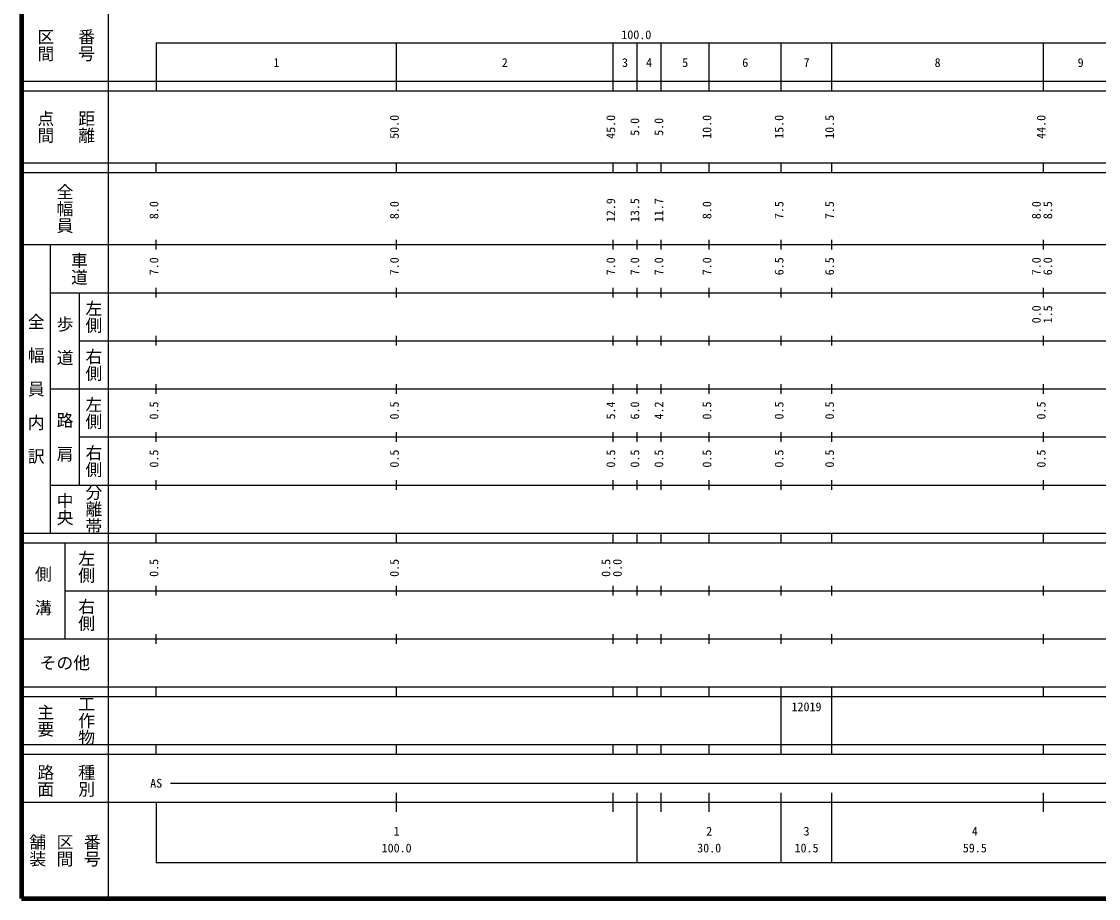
# Model space of a CAD drawing. Units: millimetres, scale not verified. Extents: x 40000 to 680000, y 20000 to 380000.
# Drawn here: x 40000 to 263956, y 20000 to 202409 of the extents above; entities that cross this region are included whole.
import ezdxf
from ezdxf.enums import TextEntityAlignment as Align

# ---------------------------------------------------------------- set-up
doc = ezdxf.new("R2010")
doc.units = ezdxf.units.MM
doc.header["$LTSCALE"] = 1000
doc.layers.add('M-TTL', color=2, linetype='Continuous', lineweight=13)
doc.layers.add('M-TTL-BAND', color=7, linetype='Continuous', lineweight=25)
doc.styles.add('@ＭＳ ゴシック', font='')
doc.styles.add('ＭＳ ゴシック', font='')
doc.styles.get('@ＭＳ ゴシック').set_extended_font_data('@MS Gothic')
doc.styles.get('ＭＳ ゴシック').set_extended_font_data('MS Gothic')

msp = doc.modelspace()

# ---------------------------------------------------------------- linework, layer by layer
at = {"layer": 'M-TTL', "lineweight": 140}
for p, q in [((40000, 380000), (40000, 20000)), ((40000, 20000), (680000, 20000))]:
    msp.add_line(p, q, dxfattribs=at)
at = {"layer": 'M-TTL-BAND'}
for p, q in [((58000, 370000), (58000, 20000)), ((68000, 198000), (68000, 188000)), ((68000, 198000), (579000, 198000)), ((118000, 188000), (118000, 198000)), ((163000, 188000), (163000, 198000)), ((168000, 188000), (168000, 198000)), ((173000, 188000), (173000, 198000)), ((183000, 188000), (183000, 198000)), ((198000, 188000), (198000, 198000)), ((208500, 188000), (208500, 198000)), ((252500, 188000), (252500, 198000)), ((40000, 190000), (579000, 190000)), ((40000, 188000), (579000, 188000)), ((40000, 173000), (579000, 173000)), ((68000, 171000), (68000, 173000)), ((118000, 171000), (118000, 173000)), ((163000, 171000), (163000, 173000)), ((168000, 171000), (168000, 173000)), ((173000, 171000), (173000, 173000)), ((183000, 171000), (183000, 173000)), ((198000, 171000), (198000, 173000)), ((208500, 171000), (208500, 173000)), ((252500, 171000), (252500, 173000)), ((40000, 171000), (579000, 171000)), ((68000, 155000), (68000, 157000)), ((118000, 155000), (118000, 157000)), ((163000, 155000), (163000, 157000)), ((168000, 155000), (168000, 157000)), ((173000, 155000), (173000, 157000)), ((183000, 155000), (183000, 157000)), ((198000, 155000), (198000, 157000)), ((208500, 155000), (208500, 157000)), ((252500, 155000), (252500, 157000)), ((40000, 156000), (579000, 156000)), ((46000, 96000), (46000, 156000)), ((46000, 146000), (579000, 146000)), ((52000, 146000), (52000, 106000)), ((68000, 145000), (68000, 147000)), ((118000, 145000), (118000, 147000)), ((163000, 145000), (163000, 147000)), ((168000, 145000), (168000, 147000)), ((173000, 145000), (173000, 147000)), ((183000, 145000), (183000, 147000)), ((198000, 145000), (198000, 147000)), ((208500, 145000), (208500, 147000)), ((252500, 145000), (252500, 147000)), ((68000, 135000), (68000, 137000)), ((118000, 135000), (118000, 137000)), ((163000, 135000), (163000, 137000)), ((168000, 135000), (168000, 137000)), ((173000, 135000), (173000, 137000)), ((183000, 135000), (183000, 137000)), ((198000, 135000), (198000, 137000)), ((208500, 135000), (208500, 137000)), ((252500, 135000), (252500, 137000)), ((52000, 136000), (579000, 136000)), ((46000, 126000), (579000, 126000)), ((68000, 125000), (68000, 127000)), ((118000, 125000), (118000, 127000)), ((163000, 125000), (163000, 127000)), ((168000, 125000), (168000, 127000)), ((173000, 125000), (173000, 127000)), ((183000, 125000), (183000, 127000)), ((198000, 125000), (198000, 127000)), ((208500, 125000), (208500, 127000)), ((252500, 125000), (252500, 127000)), ((68000, 115000), (68000, 117000)), ((118000, 115000), (118000, 117000)), ((163000, 115000), (163000, 117000)), ((168000, 115000), (168000, 117000)), ((173000, 115000), (173000, 117000)), ((183000, 115000), (183000, 117000)), ((198000, 115000), (198000, 117000)), ((208500, 115000), (208500, 117000)), ((252500, 115000), (252500, 117000)), ((52000, 116000), (579000, 116000)), ((46000, 106000), (579000, 106000)), ((68000, 105000), (68000, 107000)), ((118000, 105000), (118000, 107000)), ((163000, 105000), (163000, 107000)), ((168000, 105000), (168000, 107000)), ((173000, 105000), (173000, 107000)), ((183000, 105000), (183000, 107000)), ((198000, 105000), (198000, 107000)), ((208500, 105000), (208500, 107000)), ((252500, 105000), (252500, 107000)), ((40000, 96000), (579000, 96000)), ((68000, 94000), (68000, 96000)), ((118000, 94000), (118000, 96000)), ((163000, 94000), (163000, 96000)), ((168000, 94000), (168000, 96000)), ((173000, 94000), (173000, 96000)), ((183000, 94000), (183000, 96000)), ((198000, 94000), (198000, 96000)), ((208500, 94000), (208500, 96000)), ((252500, 94000), (252500, 96000)), ((40000, 94000), (579000, 94000)), ((49000, 94000), (49000, 74000)), ((49000, 84000), (579000, 84000)), ((68000, 83000), (68000, 85000)), ((118000, 83000), (118000, 85000)), ((163000, 83000), (163000, 85000)), ((168000, 83000), (168000, 85000)), ((173000, 83000), (173000, 85000)), ((183000, 83000), (183000, 85000)), ((198000, 83000), (198000, 85000)), ((208500, 83000), (208500, 85000)), ((252500, 83000), (252500, 85000)), ((40000, 74000), (579000, 74000)), ((68000, 73000), (68000, 75000)), ((118000, 73000), (118000, 75000)), ((163000, 73000), (163000, 75000)), ((168000, 73000), (168000, 75000)), ((173000, 73000), (173000, 75000)), ((183000, 73000), (183000, 75000)), ((198000, 73000), (198000, 75000)), ((208500, 73000), (208500, 75000)), ((252500, 73000), (252500, 75000)), ((40000, 64000), (579000, 64000)), ((68000, 62000), (68000, 64000)), ((118000, 62000), (118000, 64000)), ((163000, 62000), (163000, 64000)), ((168000, 62000), (168000, 64000)), ((173000, 62000), (173000, 64000)), ((183000, 62000), (183000, 64000)), ((198000, 62000), (198000, 64000)), ((208500, 62000), (208500, 64000)), ((252500, 62000), (252500, 64000)), ((40000, 62000), (579000, 62000)), ((198000, 52000), (198000, 62000)), ((208500, 52000), (208500, 62000)), ((40000, 52000), (579000, 52000)), ((68000, 50000), (68000, 52000)), ((118000, 50000), (118000, 52000)), ((163000, 50000), (163000, 52000)), ((168000, 50000), (168000, 52000)), ((173000, 50000), (173000, 52000)), ((183000, 50000), (183000, 52000)), ((198000, 50000), (198000, 52000)), ((208500, 50000), (208500, 52000)), ((252500, 50000), (252500, 52000)), ((40000, 50000), (579000, 50000)), ((71000, 44000), (565000, 44000)), ((118000, 38000), (118000, 42000)), ((163000, 38000), (163000, 42000)), ((168000, 27500), (168000, 42000)), ((173000, 38000), (173000, 42000)), ((183000, 38000), (183000, 42000)), ((198000, 27500), (198000, 42000)), ((208500, 27500), (208500, 42000)), ((252500, 38000), (252500, 42000)), ((40000, 40000), (579000, 40000)), ((68000, 40000), (68000, 27500)), ((68000, 27500), (579000, 27500))]:
    msp.add_line(p, q, dxfattribs=at)

# ---------------------------------------------------------------- texts
at = {"layer": 'M-TTL-BAND', "style": '@ＭＳ ゴシック'}
for s, p in [('区間', (45000, 197500)), ('番号', (53500, 197500)), ('点間', (45000, 180500)), ('距離', (53500, 180500)), ('全幅員', (49000, 163500)), ('車道', (52000, 151000)), ('左側', (55000, 141000)), ('全\u3000幅\u3000員\u3000内\u3000訳', (43000, 126000)), ('歩\u3000道', (49000, 136000)), ('右側', (55000, 131000)), ('左側', (55000, 121000)), ('路\u3000肩', (49000, 116000)), ('右側', (55000, 111000)), ('分離帯', (55000, 101000)), ('中央', (49000, 101000)), ('左側', (53500, 89000)), ('側\u3000溝', (44500, 84000)), ('右側', (53500, 79000)), ('工作物', (53500, 57000)), ('主要', (45000, 57000)), ('路面', (45000, 44500)), ('種別', (53500, 44500)), ('舗装', (43333, 30000)), ('区間', (49000, 30000)), ('番号', (54667, 30000))]:
    msp.add_text(s, height=2566, rotation=270, dxfattribs=at).set_placement(p, align=Align.MIDDLE_CENTER)
at = {"layer": 'M-TTL-BAND', "style": 'ＭＳ ゴシック'}
for s, p in [('100.0', (167844, 198195)), ('1', (93000, 192405)), ('2', (140500, 192405)), ('3', (165500, 192405)), ('4', (170500, 192405)), ('5', (178000, 192405)), ('6', (190500, 192405)), ('7', (203250, 192405)), ('8', (230500, 192405)), ('9', (260250, 192405)), ('AS', (68000, 42500)), ('1', (118000, 32523)), ('2', (183000, 32523)), ('3', (203250, 32523)), ('4', (238250, 32523)), ('100.0', (118000, 29033)), ('30.0', (183000, 29033)), ('10.5', (203250, 29033)), ('59.5', (238250, 29033))]:
    msp.add_text(s, height=1833, dxfattribs=at).set_placement(p, align=Align.BOTTOM_CENTER)
for s, p in [('50.0', (119000, 180500)), ('45.0', (164000, 180500)), ('5.0', (169000, 180500)), ('5.0', (174000, 180500)), ('10.0', (184000, 180500)), ('15.0', (199000, 180500)), ('10.5', (209500, 180500)), ('44.0', (253500, 180500)), ('8.0', (69000, 163174)), ('8.0', (119000, 163174)), ('12.9', (164000, 163174)), ('13.5', (169000, 163174)), ('11.7', (174000, 163174)), ('8.0', (184000, 163174)), ('7.5', (199000, 163174)), ('7.5', (209500, 163174)), ('8.0', (252500, 163174)), ('8.5', (254870, 163174)), ('7.0', (69000, 151500)), ('7.0', (119000, 151500)), ('7.0', (164000, 151500)), ('7.0', (169000, 151500)), ('7.0', (174000, 151500)), ('7.0', (184000, 151500)), ('6.5', (199000, 151500)), ('6.5', (209500, 151500)), ('7.0', (252500, 151500)), ('6.0', (254870, 151500)), ('0.0', (252500, 141500)), ('1.5', (254870, 141500)), ('0.5', (69000, 121500)), ('0.5', (119000, 121500)), ('5.4', (164000, 121500)), ('6.0', (169000, 121500)), ('4.2', (174000, 121500)), ('0.5', (184000, 121500)), ('0.5', (199000, 121500)), ('0.5', (209500, 121500)), ('0.5', (253500, 121500)), ('0.5', (69000, 111500)), ('0.5', (119000, 111500)), ('0.5', (164000, 111500)), ('0.5', (169000, 111500)), ('0.5', (174000, 111500)), ('0.5', (184000, 111500)), ('0.5', (199000, 111500)), ('0.5', (209500, 111500)), ('0.5', (253500, 111500)), ('0.5', (69000, 88764)), ('0.5', (119000, 88764)), ('0.5', (163000, 88764)), ('0.0', (165370, 88764))]:
    msp.add_text(s, height=1833, rotation=90, dxfattribs=at).set_placement(p, align=Align.BOTTOM_CENTER)
msp.add_text('その他', height=2566, dxfattribs=at).set_placement((49000, 69000), align=Align.MIDDLE_CENTER)
msp.add_text('12019', height=1833, dxfattribs=at).set_placement((200125, 58405), align=Align.BOTTOM_LEFT)

doc.saveas('drawing.dxf')
